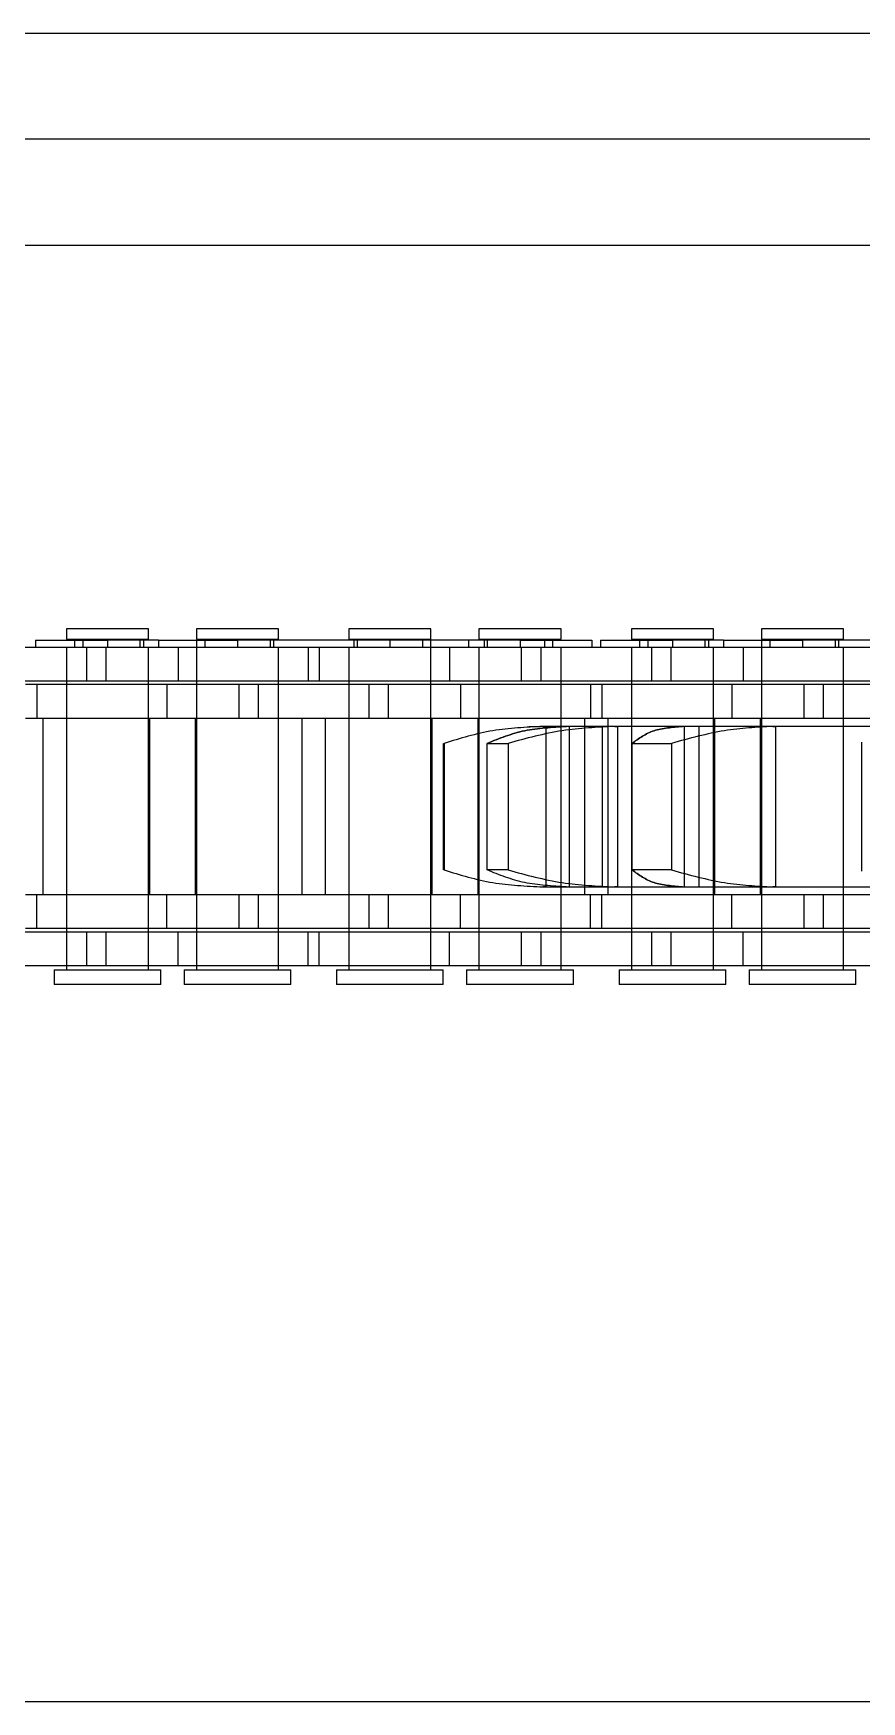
# Model space of a CAD drawing. Header units: metres. Extents: x 0 to 21025, y 0 to 14850.
# Drawn here: x 3928 to 3965.2, y 9261.1 to 9336.1 of the extents above; entities that cross this region are included whole.
import ezdxf

# ---------------------------------------------------------------- set-up
doc = ezdxf.new("R2010")
doc.units = ezdxf.units.M
doc.header["$LTSCALE"] = 25
doc.linetypes.add('HIDDEN2', pattern=[4.7625, 3.175, -1.5875])
doc.layers.add('SL4', color=4, linetype='Continuous')
doc.layers.add('ST1', color=7, linetype='HIDDEN2')

msp = doc.modelspace()

# ---------------------------------------------------------------- linework, layer by layer
at = {"layer": 'SL4'}
for p, q in [((4205.539, 9336.149), (2880.564, 9336.149)), ((2880.564, 9326.624), (4205.539, 9326.624)), ((2880.564, 9261.149), (4205.539, 9261.149))]:
    msp.add_line(p, q, dxfattribs=at)
at = {"layer": 'ST1'}
for p, q in [((4205.539, 9331.386), (2880.564, 9331.386)), ((2880.564, 9326.624), (4205.539, 9326.624)), ((3933.175, 9309.384), (3929.485, 9309.384)), ((3929.485, 9309.384), (3929.485, 9308.91)), ((3933.175, 9308.91), (3933.175, 9309.384)), ((3939.023, 9309.384), (3935.333, 9309.384)), ((3935.333, 9309.384), (3935.333, 9308.91)), ((3939.023, 9308.91), (3939.023, 9309.384)), ((3945.875, 9309.384), (3942.185, 9309.384)), ((3942.185, 9309.384), (3942.185, 9308.91)), ((3945.875, 9308.91), (3945.875, 9309.384)), ((3951.723, 9309.384), (3948.033, 9309.384)), ((3948.033, 9309.384), (3948.033, 9308.91)), ((3951.723, 9308.91), (3951.723, 9309.384)), ((3958.575, 9309.384), (3954.885, 9309.384)), ((3954.885, 9309.384), (3954.885, 9308.91)), ((3958.575, 9308.91), (3958.575, 9309.384)), ((3964.423, 9309.384), (3960.733, 9309.384)), ((3960.733, 9309.384), (3960.733, 9308.91)), ((3964.423, 9308.91), (3964.423, 9309.384)), ((3930.398, 9308.541), (3921.303, 9308.541)), ((3928.099, 9308.873), (3928.099, 9308.541)), ((3928.099, 9308.873), (3931.33, 9308.873)), ((3929.485, 9308.91), (3933.175, 9308.91)), ((3929.485, 9308.541), (3929.485, 9307.021)), ((3929.485, 9308.541), (3929.485, 9294.042)), ((3929.854, 9308.91), (3929.854, 9308.541)), ((3930.223, 9308.873), (3930.223, 9308.541)), ((3931.258, 9308.541), (3930.398, 9308.541)), ((3930.398, 9307.021), (3930.398, 9308.541)), ((3940.353, 9308.541), (3931.258, 9308.541)), ((3931.258, 9308.541), (3931.258, 9307.021)), ((3931.33, 9308.873), (3931.33, 9308.541)), ((3933.626, 9308.873), (3931.33, 9308.873)), ((3932.806, 9308.541), (3932.806, 9308.91)), ((3932.949, 9308.873), (3932.949, 9308.541)), ((3933.175, 9307.021), (3933.175, 9308.541)), ((3933.175, 9294.042), (3933.175, 9308.541)), ((3933.626, 9308.873), (3937.178, 9308.873)), ((3933.626, 9308.873), (3933.626, 9308.541)), ((3934.505, 9308.541), (3934.505, 9307.021)), ((3935.333, 9308.91), (3939.023, 9308.91)), ((3935.333, 9308.873), (3935.333, 9307.021)), ((3935.333, 9308.541), (3935.333, 9294.042)), ((3935.702, 9308.91), (3935.702, 9308.541)), ((3937.178, 9308.873), (3937.178, 9308.541)), ((3949.878, 9308.873), (3937.178, 9308.873)), ((3938.654, 9308.541), (3938.654, 9308.91)), ((3938.797, 9308.873), (3938.797, 9308.541)), ((3939.023, 9307.021), (3939.023, 9308.541)), ((3939.023, 9294.042), (3939.023, 9308.541)), ((3940.353, 9308.541), (3940.353, 9307.021)), ((3946.703, 9308.541), (3940.353, 9308.541)), ((3940.855, 9308.541), (3940.855, 9307.021)), ((3942.185, 9308.91), (3945.875, 9308.91)), ((3942.185, 9308.541), (3942.185, 9307.021)), ((3942.185, 9308.541), (3942.185, 9294.042)), ((3942.411, 9308.873), (3942.411, 9308.541)), ((3942.554, 9308.91), (3942.554, 9308.541)), ((3944.03, 9308.873), (3944.03, 9308.541)), ((3945.506, 9308.541), (3945.506, 9308.91)), ((3945.875, 9307.021), (3945.875, 9308.873)), ((3945.875, 9294.042), (3945.875, 9308.541)), ((3946.703, 9308.541), (3946.703, 9307.021)), ((3955.798, 9308.541), (3946.703, 9308.541)), ((3947.582, 9308.541), (3947.582, 9308.873)), ((3948.033, 9308.91), (3951.723, 9308.91)), ((3948.033, 9308.541), (3948.033, 9307.021)), ((3948.033, 9308.541), (3948.033, 9294.042)), ((3948.259, 9308.873), (3948.259, 9308.541)), ((3948.402, 9308.91), (3948.402, 9308.541)), ((3949.878, 9308.873), (3949.878, 9308.541)), ((3949.878, 9308.873), (3953.109, 9308.873)), ((3949.95, 9307.021), (3949.95, 9308.541)), ((3950.81, 9308.541), (3950.81, 9307.021)), ((3950.985, 9308.873), (3950.985, 9308.541)), ((3951.354, 9308.541), (3951.354, 9308.91)), ((3951.723, 9307.021), (3951.723, 9308.541)), ((3951.723, 9294.042), (3951.723, 9308.541)), ((3953.109, 9308.873), (3953.109, 9308.541)), ((3953.499, 9308.873), (3953.499, 9308.541)), ((3953.499, 9308.873), (3956.73, 9308.873)), ((3954.885, 9308.91), (3958.575, 9308.91)), ((3954.885, 9308.541), (3954.885, 9307.021)), ((3954.885, 9308.541), (3954.885, 9294.042)), ((3955.254, 9308.91), (3955.254, 9308.541)), ((3955.623, 9308.873), (3955.623, 9308.541)), ((3956.658, 9308.541), (3955.798, 9308.541)), ((3955.798, 9307.021), (3955.798, 9308.541)), ((3965.753, 9308.541), (3956.658, 9308.541)), ((3956.658, 9308.541), (3956.658, 9307.021)), ((3956.73, 9308.873), (3956.73, 9308.541)), ((3959.026, 9308.873), (3956.73, 9308.873)), ((3958.206, 9308.541), (3958.206, 9308.91)), ((3958.349, 9308.873), (3958.349, 9308.541)), ((3958.575, 9307.021), (3958.575, 9308.541)), ((3958.575, 9294.042), (3958.575, 9308.541)), ((3959.026, 9308.873), (3962.578, 9308.873)), ((3959.026, 9308.873), (3959.026, 9308.541)), ((3959.905, 9308.541), (3959.905, 9307.021)), ((3960.733, 9308.91), (3964.423, 9308.91)), ((3960.733, 9308.873), (3960.733, 9307.021)), ((3960.733, 9308.541), (3960.733, 9294.042)), ((3961.102, 9308.91), (3961.102, 9308.541)), ((3962.578, 9308.873), (3962.578, 9308.541)), ((3975.278, 9308.873), (3962.578, 9308.873)), ((3964.054, 9308.541), (3964.054, 9308.91)), ((3964.197, 9308.873), (3964.197, 9308.541)), ((3964.423, 9307.021), (3964.423, 9308.541)), ((3964.423, 9294.042), (3964.423, 9308.541)), ((3930.398, 9307.021), (3921.303, 9307.021)), ((3934.003, 9306.869), (3927.653, 9306.869)), ((3928.155, 9306.869), (3928.155, 9305.349)), ((3929.485, 9306.869), (3929.485, 9305.349)), ((3931.258, 9307.021), (3930.398, 9307.021)), ((3940.353, 9307.021), (3931.258, 9307.021)), ((3933.175, 9305.349), (3933.175, 9306.869)), ((3934.003, 9306.869), (3934.003, 9305.349)), ((3943.098, 9306.869), (3934.003, 9306.869)), ((3935.333, 9306.869), (3935.333, 9305.349)), ((3937.25, 9305.349), (3937.25, 9306.869)), ((3938.11, 9306.869), (3938.11, 9305.349)), ((3939.023, 9305.349), (3939.023, 9306.869)), ((3946.703, 9307.021), (3940.353, 9307.021)), ((3942.185, 9306.869), (3942.185, 9305.349)), ((3943.958, 9306.869), (3943.098, 9306.869)), ((3943.098, 9305.349), (3943.098, 9306.869)), ((3953.053, 9306.869), (3943.958, 9306.869)), ((3943.958, 9306.869), (3943.958, 9305.349)), ((3945.875, 9305.349), (3945.875, 9306.869)), ((3955.798, 9307.021), (3946.703, 9307.021)), ((3947.205, 9306.869), (3947.205, 9305.349)), ((3948.033, 9306.869), (3948.033, 9305.349)), ((3951.723, 9305.349), (3951.723, 9306.869)), ((3953.053, 9306.869), (3953.053, 9305.349)), ((3959.403, 9306.869), (3953.053, 9306.869)), ((3953.555, 9306.869), (3953.555, 9305.349)), ((3954.885, 9306.869), (3954.885, 9305.349)), ((3956.658, 9307.021), (3955.798, 9307.021)), ((3965.753, 9307.021), (3956.658, 9307.021)), ((3958.575, 9305.349), (3958.575, 9306.869)), ((3959.403, 9306.869), (3959.403, 9305.349)), ((3968.498, 9306.869), (3959.403, 9306.869)), ((3960.733, 9306.869), (3960.733, 9305.349)), ((3962.65, 9305.349), (3962.65, 9306.869)), ((3963.51, 9306.869), (3963.51, 9305.349)), ((3964.423, 9305.349), (3964.423, 9306.869)), ((3934.003, 9305.349), (3927.653, 9305.349)), ((3928.438, 9297.419), (3928.438, 9305.349)), ((3929.485, 9305.349), (3929.485, 9297.419)), ((3933.175, 9297.419), (3933.175, 9305.349)), ((3933.218, 9305.349), (3933.218, 9297.419)), ((3943.098, 9305.349), (3934.003, 9305.349)), ((3935.29, 9297.419), (3935.29, 9305.349)), ((3935.333, 9305.349), (3935.333, 9297.419)), ((3939.023, 9297.419), (3939.023, 9305.349)), ((3940.07, 9305.349), (3940.07, 9297.419)), ((3941.138, 9297.419), (3941.138, 9305.349)), ((3942.185, 9305.349), (3942.185, 9297.419)), ((3943.958, 9305.349), (3943.098, 9305.349)), ((3953.053, 9305.349), (3943.958, 9305.349)), ((3945.875, 9297.419), (3945.875, 9305.349)), ((3945.918, 9305.349), (3945.918, 9297.419)), ((3947.99, 9297.419), (3947.99, 9305.349)), ((3948.033, 9305.349), (3948.033, 9297.419)), ((3951.723, 9297.419), (3951.723, 9305.349)), ((3952.77, 9305.349), (3952.77, 9297.419)), ((3959.403, 9305.349), (3953.053, 9305.349)), ((3953.838, 9297.419), (3953.838, 9305.349)), ((3954.885, 9305.349), (3954.885, 9297.419)), ((3958.575, 9297.419), (3958.575, 9305.349)), ((3958.618, 9305.349), (3958.618, 9297.419)), ((3968.498, 9305.349), (3959.403, 9305.349)), ((3960.69, 9297.419), (3960.69, 9305.349)), ((3960.733, 9305.349), (3960.733, 9297.419)), ((3964.423, 9297.419), (3964.423, 9305.349)), ((3950.294, 9304.98), (3950.774, 9304.989)), ((3950.915, 9304.989), (3950.774, 9304.989)), ((3951.041, 9304.989), (3950.915, 9304.989)), ((3950.915, 9304.989), (3951.041, 9304.989)), ((3951.041, 9304.989), (3951.041, 9297.779)), ((3951.972, 9304.989), (3951.041, 9304.989)), ((3954.136, 9304.989), (3951.972, 9304.989)), ((3952.081, 9304.989), (3952.081, 9297.779)), ((3953.579, 9297.779), (3953.579, 9304.989)), ((3954.265, 9304.989), (3954.136, 9304.989)), ((3954.136, 9304.989), (3954.265, 9304.989)), ((3954.265, 9304.989), (3954.265, 9297.779)), ((3957.178, 9304.989), (3954.265, 9304.989)), ((3961.247, 9304.989), (3957.178, 9304.989)), ((3957.257, 9304.989), (3957.257, 9297.779)), ((3957.926, 9297.779), (3957.926, 9304.989)), ((3961.362, 9304.989), (3961.247, 9304.989)), ((3961.247, 9304.989), (3961.362, 9304.989)), ((3961.362, 9304.989), (3961.362, 9297.779)), ((3965.908, 9304.989), (3961.362, 9304.989)), ((3946.442, 9304.227), (3946.465, 9304.227)), ((3946.442, 9298.541), (3946.442, 9304.227)), ((3946.465, 9304.227), (3946.465, 9298.541)), ((3948.403, 9304.227), (3949.342, 9304.227)), ((3948.403, 9298.541), (3948.403, 9304.227)), ((3949.342, 9304.227), (3949.342, 9298.541)), ((3954.922, 9304.227), (3956.686, 9304.227)), ((3954.922, 9298.541), (3954.922, 9304.227)), ((3956.686, 9304.227), (3956.686, 9298.541)), ((3965.234, 9304.284), (3965.234, 9298.483)), ((3946.465, 9298.541), (3946.442, 9298.541)), ((3949.342, 9298.541), (3948.403, 9298.541)), ((3956.686, 9298.541), (3954.922, 9298.541)), ((3950.774, 9297.779), (3950.915, 9297.779)), ((3950.915, 9297.779), (3951.041, 9297.779)), ((3951.041, 9297.779), (3950.915, 9297.779)), ((3951.041, 9297.779), (3951.972, 9297.779)), ((3951.972, 9297.779), (3954.136, 9297.779)), ((3954.136, 9297.779), (3954.265, 9297.779)), ((3954.265, 9297.779), (3954.136, 9297.779)), ((3954.265, 9297.779), (3957.178, 9297.779)), ((3957.178, 9297.779), (3961.247, 9297.779)), ((3961.247, 9297.779), (3961.362, 9297.779)), ((3961.362, 9297.779), (3961.247, 9297.779)), ((3961.362, 9297.779), (3965.908, 9297.779)), ((3934.003, 9297.419), (3927.653, 9297.419)), ((3928.155, 9295.899), (3928.155, 9297.419)), ((3929.485, 9297.419), (3929.485, 9295.899)), ((3933.175, 9295.899), (3933.175, 9297.419)), ((3934.003, 9295.899), (3934.003, 9297.419)), ((3943.098, 9297.419), (3934.003, 9297.419)), ((3935.333, 9297.419), (3935.333, 9295.899)), ((3937.25, 9295.899), (3937.25, 9297.419)), ((3938.11, 9297.419), (3938.11, 9295.899)), ((3939.023, 9295.899), (3939.023, 9297.419)), ((3942.185, 9297.419), (3942.185, 9295.899)), ((3943.958, 9297.419), (3943.098, 9297.419)), ((3943.098, 9295.899), (3943.098, 9297.419)), ((3953.053, 9297.419), (3943.958, 9297.419)), ((3943.958, 9297.419), (3943.958, 9295.899)), ((3945.875, 9295.899), (3945.875, 9297.419)), ((3947.205, 9295.899), (3947.205, 9297.419)), ((3948.033, 9297.419), (3948.033, 9295.899)), ((3951.723, 9295.899), (3951.723, 9297.419)), ((3953.053, 9295.899), (3953.053, 9297.419)), ((3959.403, 9297.419), (3953.053, 9297.419)), ((3953.555, 9295.899), (3953.555, 9297.419)), ((3954.885, 9297.419), (3954.885, 9295.899)), ((3958.575, 9295.899), (3958.575, 9297.419)), ((3959.403, 9295.899), (3959.403, 9297.419)), ((3968.498, 9297.419), (3959.403, 9297.419)), ((3960.733, 9297.419), (3960.733, 9295.899)), ((3962.65, 9295.899), (3962.65, 9297.419)), ((3963.51, 9297.419), (3963.51, 9295.899)), ((3964.423, 9295.899), (3964.423, 9297.419)), ((3930.398, 9295.747), (3921.303, 9295.747)), ((3934.003, 9295.899), (3927.653, 9295.899)), ((3929.485, 9295.747), (3929.485, 9294.227)), ((3931.258, 9295.747), (3930.398, 9295.747)), ((3930.398, 9294.227), (3930.398, 9295.747)), ((3940.353, 9295.747), (3931.258, 9295.747)), ((3931.258, 9295.747), (3931.258, 9294.227)), ((3933.175, 9294.227), (3933.175, 9295.747)), ((3943.098, 9295.899), (3934.003, 9295.899)), ((3934.505, 9294.227), (3934.505, 9295.747)), ((3935.333, 9295.747), (3935.333, 9294.227)), ((3939.023, 9294.227), (3939.023, 9295.747)), ((3940.353, 9294.227), (3940.353, 9295.747)), ((3946.703, 9295.747), (3940.353, 9295.747)), ((3940.855, 9294.227), (3940.855, 9295.747)), ((3942.185, 9295.747), (3942.185, 9294.227)), ((3943.958, 9295.899), (3943.098, 9295.899)), ((3953.053, 9295.899), (3943.958, 9295.899)), ((3945.875, 9294.227), (3945.875, 9295.747)), ((3946.703, 9294.227), (3946.703, 9295.747)), ((3955.798, 9295.747), (3946.703, 9295.747)), ((3948.033, 9295.747), (3948.033, 9294.227)), ((3949.95, 9294.227), (3949.95, 9295.747)), ((3950.81, 9295.747), (3950.81, 9294.227)), ((3951.723, 9294.227), (3951.723, 9295.747)), ((3959.403, 9295.899), (3953.053, 9295.899)), ((3954.885, 9295.747), (3954.885, 9294.227)), ((3956.658, 9295.747), (3955.798, 9295.747)), ((3955.798, 9294.227), (3955.798, 9295.747)), ((3965.753, 9295.747), (3956.658, 9295.747)), ((3956.658, 9295.747), (3956.658, 9294.227)), ((3958.575, 9294.227), (3958.575, 9295.747)), ((3968.498, 9295.899), (3959.403, 9295.899)), ((3959.905, 9294.227), (3959.905, 9295.747)), ((3960.733, 9295.747), (3960.733, 9294.227)), ((3964.423, 9294.227), (3964.423, 9295.747)), ((3930.398, 9294.227), (3921.303, 9294.227)), ((3928.931, 9294.042), (3933.728, 9294.042)), ((3928.931, 9294.042), (3928.931, 9293.384)), ((3931.258, 9294.227), (3930.398, 9294.227)), ((3940.353, 9294.227), (3931.258, 9294.227)), ((3933.728, 9293.384), (3933.728, 9294.042)), ((3934.779, 9294.042), (3939.576, 9294.042)), ((3934.779, 9294.042), (3934.779, 9293.384)), ((3939.576, 9293.384), (3939.576, 9294.042)), ((3946.703, 9294.227), (3940.353, 9294.227)), ((3941.631, 9294.042), (3946.428, 9294.042)), ((3941.631, 9294.042), (3941.631, 9293.384)), ((3946.428, 9293.384), (3946.428, 9294.042)), ((3955.798, 9294.227), (3946.703, 9294.227)), ((3947.479, 9294.042), (3952.276, 9294.042)), ((3947.479, 9294.042), (3947.479, 9293.384)), ((3952.276, 9293.384), (3952.276, 9294.042)), ((3954.331, 9294.042), (3959.128, 9294.042)), ((3954.331, 9294.042), (3954.331, 9293.384)), ((3956.658, 9294.227), (3955.798, 9294.227)), ((3965.753, 9294.227), (3956.658, 9294.227)), ((3959.128, 9293.384), (3959.128, 9294.042)), ((3960.179, 9294.042), (3964.976, 9294.042)), ((3960.179, 9294.042), (3960.179, 9293.384)), ((3964.976, 9293.384), (3964.976, 9294.042)), ((3933.728, 9293.384), (3928.931, 9293.384)), ((3939.576, 9293.384), (3934.779, 9293.384)), ((3946.428, 9293.384), (3941.631, 9293.384)), ((3952.276, 9293.384), (3947.479, 9293.384)), ((3959.128, 9293.384), (3954.331, 9293.384)), ((3964.976, 9293.384), (3960.179, 9293.384))]:
    msp.add_line(p, q, dxfattribs=at)
for points, knots in [([(3950.915, 9304.989), (3950.149, 9304.953), (3948.569, 9304.88), (3947.181, 9304.449), (3946.465, 9304.227)], [0, 0, 0, 0, 0.484725, 1, 1, 1, 1]), ([(3948.403, 9304.227), (3948.942, 9304.449), (3949.986, 9304.88), (3951.323, 9304.953), (3951.972, 9304.989)], [0, 0, 0, 0, 0.5152637, 1, 1, 1, 1]), ([(3951.972, 9304.989), (3951.323, 9304.953), (3949.986, 9304.88), (3948.942, 9304.449), (3948.403, 9304.227)], [0, 0, 0, 0, 0.4847361, 1, 1, 1, 1]), ([(3954.136, 9304.989), (3953.345, 9304.953), (3951.713, 9304.88), (3950.148, 9304.449), (3949.342, 9304.227)], [0, 0, 0, 0, 0.484722, 1, 1, 1, 1]), ([(3954.922, 9304.227), (3955.218, 9304.449), (3955.793, 9304.88), (3956.726, 9304.953), (3957.178, 9304.989)], [0, 0, 0, 0, 0.515263, 1, 1, 1, 1]), ([(3957.178, 9304.989), (3956.726, 9304.953), (3955.793, 9304.88), (3955.218, 9304.449), (3954.922, 9304.227)], [0, 0, 0, 0, 0.484737, 1, 1, 1, 1]), ([(3961.247, 9304.989), (3960.526, 9304.953), (3959.038, 9304.88), (3957.485, 9304.449), (3956.686, 9304.227)], [0, 0, 0, 0, 0.484736, 1, 1, 1, 1]), ([(3946.465, 9298.541), (3947.181, 9298.318), (3948.569, 9297.887), (3950.149, 9297.814), (3950.915, 9297.779)], [0, 0, 0, 0, 0.515254, 1, 1, 1, 1]), ([(3951.972, 9297.779), (3951.323, 9297.814), (3949.986, 9297.887), (3948.942, 9298.318), (3948.403, 9298.541)], [0, 0, 0, 0, 0.484736, 1, 1, 1, 1]), ([(3949.342, 9298.541), (3950.148, 9298.318), (3951.712, 9297.887), (3953.345, 9297.814), (3954.136, 9297.779)], [0, 0, 0, 0, 0.515256, 1, 1, 1, 1]), ([(3957.178, 9297.779), (3956.726, 9297.814), (3955.793, 9297.887), (3955.218, 9298.318), (3954.922, 9298.541)], [0, 0, 0, 0, 0.484737, 1, 1, 1, 1]), ([(3954.922, 9298.541), (3955.218, 9298.318), (3955.793, 9297.887), (3956.726, 9297.814), (3957.178, 9297.779)], [0, 0, 0, 0, 0.5152633, 1, 1, 1, 1]), ([(3956.686, 9298.541), (3957.485, 9298.318), (3959.038, 9297.887), (3960.526, 9297.814), (3961.247, 9297.779)], [0, 0, 0, 0, 0.515264, 1, 1, 1, 1])]:
    msp.add_open_spline(points, degree=3, knots=knots, dxfattribs=at)

doc.saveas('drawing.dxf')
